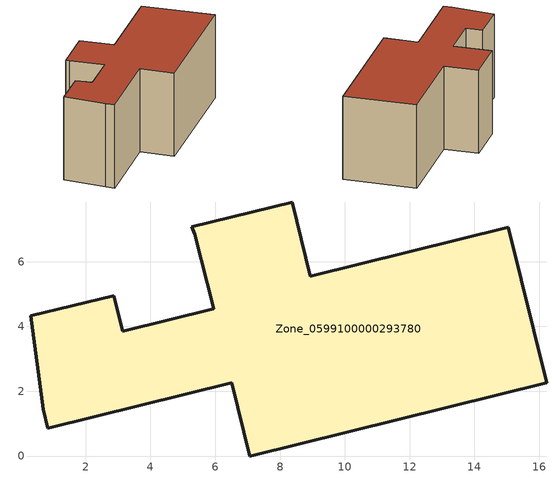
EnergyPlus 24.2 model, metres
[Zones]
Zone_0599100000293780
 floor ground (C_G): 0.69,1.44 0.31,4.33 2.86,4.95 3.14,3.85 5.95,4.55 5.36,6.85 5.28,7.07 8.38,7.84 8.94,5.55 15.05,7.06 16.23,2.26 7.07,0 6.51,2.26 0.83,0.86 z0
 wall outside (C_F): 0.83,0.86 6.51,2.26 7.07,0 16.23,2.26 15.05,7.06 8.94,5.55 8.38,7.84 5.28,7.07 5.36,6.85 5.95,4.55 3.14,3.85 2.86,4.95 0.31,4.33 0.69,1.44 0.83,0.86 z0:5.89
 roof outside (C_R): 0.31,4.33 0.69,1.44 0.83,0.86 6.51,2.26 7.07,0 16.23,2.26 15.05,7.06 8.94,5.55 8.38,7.84 5.28,7.07 5.36,6.85 5.95,4.55 3.14,3.85 2.86,4.95 z5.89
[BUILDING]
Pand.0599100000293780: North Axis=0; Terrain=City; Loads Convergence Tolerance Value=0.04; Temperature Convergence Tolerance Value=0.4; Solar Distribution=FullExterior; Maximum Number of Warmup Days=25; Minimum Number of Warmup Days=1
[Site:Location]
Rotterdam.The.Hague.AP_ZH_NLD Design_Conditions: Latitude=51.96; Longitude=4.45; Time Zone=1; Elevation=-4.5
[SITE:GROUNDTEMPERATURE:BUILDINGSURFACE]
18, 18, 18, 18, 18, 18, 18, 18, 18, 18, 18, 18
[MATERIAL] Thermal Absorptance=0.9; Solar Absorptance=0.7; Visible Absorptance=0.7
Name | Roughness | Thickness | Conductivity | Density | Specific Heat
G.TI.1965-1974 | MediumSmooth | 0.15 | 0.882353 | 540 | 1210
F.TI.1965-1974 | Rough | 0.3 | 0.697674 | 1920 | 840
R.TI.1965-1974 | MediumRough | 0.2 | 0.232558 | 1500 | 1000
[CONSTRUCTION]
C_G: G.TI.1965-1974
C_F: F.TI.1965-1974
C_R: R.TI.1965-1974
[ZONE]
Zone_0599100000293780: Type=1; Multiplier=1; Ceiling Height=Autocalculate; Volume=Autocalculate; Floor Area=autocalculate; Part of Total Floor Area=Yes
[ZONEINFILTRATION:DESIGNFLOWRATE]
Infil_Zone_0599100000293780: Zone or ZoneList or Space or SpaceList=Zone_0599100000293780; Schedule=AlwaysOn; Design Flow Rate Calculation Method=Flow/Area; Flow Rate per Floor Area=0.003; Constant Term Coefficient=1; Temperature Term Coefficient=0; Velocity Term Coefficient=0; Velocity Squared Term Coefficient=0
[HVACTEMPLATE:ZONE:IDEALLOADSAIRSYSTEM]
Zone_0599100000293780: Maximum Heating Supply Air Temperature=50; Minimum Cooling Supply Air Temperature=13; Maximum Heating Supply Air Humidity Ratio=0.0156; Minimum Cooling Supply Air Humidity Ratio=0.0077; Heating Limit=NoLimit; Cooling Limit=NoLimit; Dehumidification Control Type=ConstantSensibleHeatRatio; Cooling Sensible Heat Ratio=0.7; Dehumidification Setpoint=60; Humidification Control Type=None; Humidification Setpoint=30; Outdoor Air Method=None; Outdoor Air Flow Rate per Person=0.00944; Outdoor Air Flow Rate per Zone Floor Area=0; Outdoor Air Flow Rate per Zone=0; Demand Controlled Ventilation Type=None; Outdoor Air Economizer Type=NoEconomizer; Heat Recovery Type=None; Sensible Heat Recovery Effectiveness=0.7; Latent Heat Recovery Effectiveness=0.65
[ZONECONTROL:THERMOSTAT]
ThermostatControl_Zone_0599100000293780: Zone or ZoneList=Zone_0599100000293780; Control Type Schedule=DualSetpointControlType; Control 1=Thermostat_Zone_0599100000293780; Temperature Difference Between Cutout And Setpoint=0
[THERMOSTATSETPOINT:DUALSETPOINT]
Thermostat_Zone_0599100000293780: Heating Setpoint Temperature Schedule=HeatingSetpoint_Zone_0599100000293780; Cooling Setpoint Temperature Schedule=CoolingSetpoint_Zone_0599100000293780
[SCHEDULE:COMPACT]
HeatingSetpoint_Zone_0599100000293780: Through: 12/31, For: AllDays, Until: 24:00, 21
CoolingSetpoint_Zone_0599100000293780: Through: 12/31, For: AllDays, Until: 24:00, 24
DualSetpointControlType: Through: 12/31, For: AllDays, Until: 24:00, 4
AlwaysOn: Through: 12/31, For: AllDays, Until: 24:00, 1
